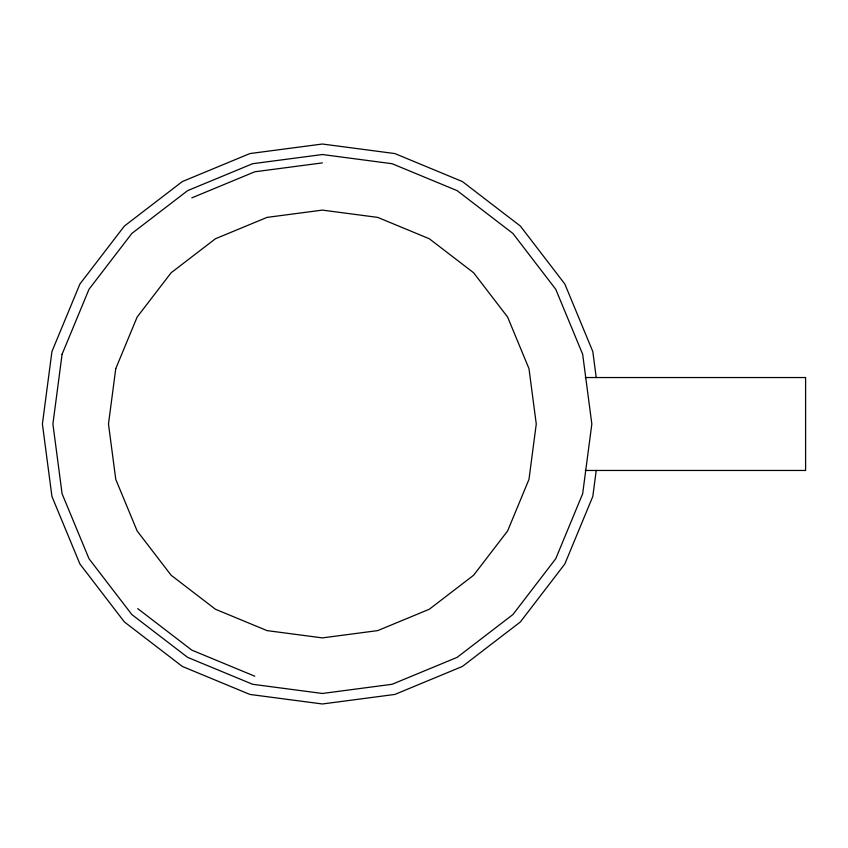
<?xml version="1.0" encoding="UTF-8"?>
<svg xmlns="http://www.w3.org/2000/svg" width="848" height="848" viewBox="0 0 848 848"><rect width="100%" height="100%" fill="white"/><g stroke="black" fill="none" stroke-linecap="round" stroke-linejoin="round"><path stroke-width="1.27" d="M596.229 470.46L592.805 496.462L564.832 563.984L520.343 621.966L462.361 666.464L394.839 694.438L322.378 703.978L249.906 694.438L182.384 666.464L124.402 621.966L79.913 563.984L51.94 496.462L42.4 424L51.94 351.538L79.913 284.016L124.402 226.034L182.384 181.536L249.906 153.562L322.378 144.022L394.839 153.562L462.361 181.536L520.343 226.034L564.832 284.016L592.805 351.538L596.229 377.54M191.818 197.87L254.792 171.784L322.378 162.89M585.311 377.54L805.6 377.54L805.6 470.46L585.311 470.46M254.792 676.216L191.818 650.13L137.736 608.631M62.084 354.252L52.905 424L62.084 493.748L89.008 558.737L131.832 614.546L187.641 657.37L252.63 684.283L322.378 693.473L392.115 684.283L457.104 657.37L512.913 614.546L555.737 558.737L582.661 493.748L591.84 424L582.661 354.252L555.737 289.263L512.913 233.454L457.104 190.63L392.115 163.717L322.378 154.527L252.63 163.717L187.641 190.63L131.832 233.454L89.008 289.263L62.084 354.252M115.763 368.636L108.48 424L115.763 479.364L137.132 530.943L171.126 575.241L215.424 609.235L267.014 630.605L322.378 637.897L377.731 630.605L429.321 609.235L473.619 575.241L507.613 530.943L528.982 479.364L536.265 424L528.982 368.636L507.613 317.057L473.619 272.759L429.321 238.765L377.731 217.395L322.378 210.103L267.014 217.395L215.424 238.765L171.126 272.759L137.132 317.057L115.763 368.636"/></g></svg>
